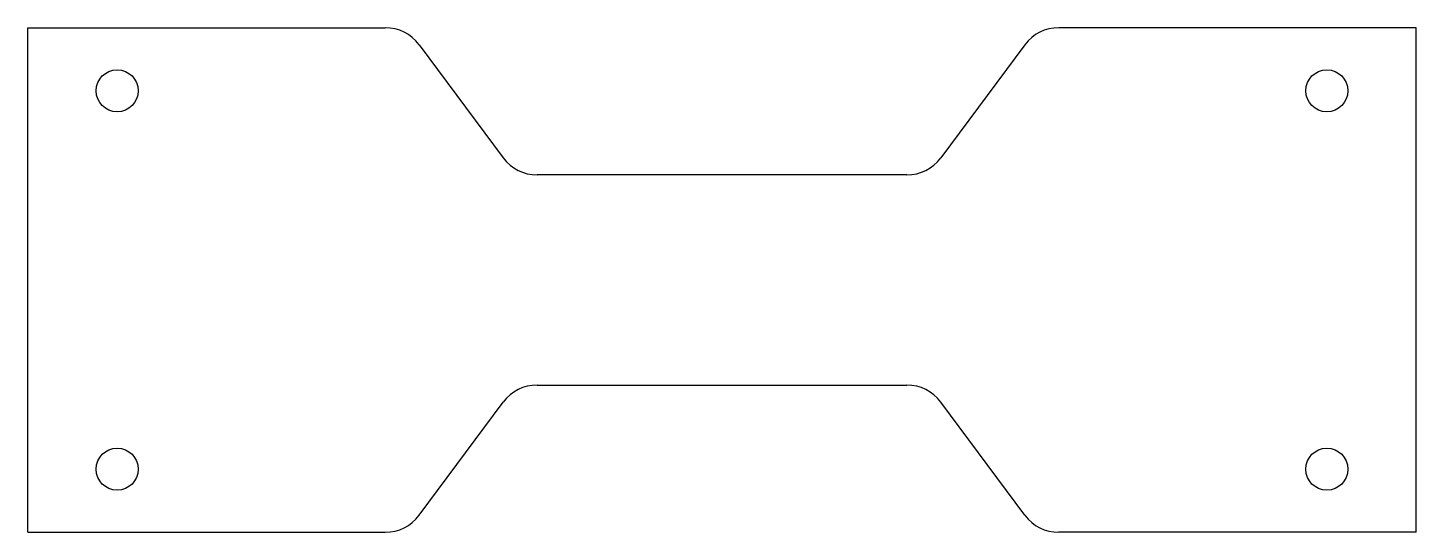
# Model space of a CAD drawing. Extents: x -79.8 to -13.8, y -78.5 to -54.5.
import ezdxf

# ---------------------------------------------------------------- set-up
doc = ezdxf.new("R2010")
doc.units = 0
doc.header["$MEASUREMENT"] = 0
doc.layers.add('VISIBLE', color=7, linetype='CONTINUOUS')

msp = doc.modelspace()

# ---------------------------------------------------------------- linework, layer by layer
at = {"layer": 'VISIBLE'}
for p, q in [((-79.838, -54.465), (-62.843, -54.465)), ((-79.838, -78.465), (-79.838, -54.465)), ((-13.838, -54.465), (-30.832, -54.465)), ((-13.838, -78.465), (-13.838, -54.465)), ((-61.238, -55.272), (-57.234, -60.659)), ((-32.437, -55.272), (-36.441, -60.659)), ((-38.046, -61.465), (-55.629, -61.465)), ((-55.629, -71.465), (-38.046, -71.465)), ((-61.238, -77.659), (-57.234, -72.272)), ((-32.437, -77.659), (-36.441, -72.272)), ((-79.838, -78.465), (-62.843, -78.465)), ((-13.838, -78.465), (-30.832, -78.465))]:
    msp.add_line(p, q, dxfattribs=at)
for centre in [(-75.588, -57.465), (-18.088, -57.465), (-75.588, -75.465), (-18.088, -75.465)]:
    msp.add_circle(centre, 1, dxfattribs=at)
for centre, start, end in [((-62.843, -56.465), 36.62435, 90), ((-30.832, -56.465), 90, 143.37565), ((-55.629, -59.465), 216.62435, 270), ((-38.046, -59.465), 270, 323.37565), ((-55.629, -73.465), 90, 143.37565), ((-38.046, -73.465), 36.62435, 90), ((-62.843, -76.465), 270, 323.37565), ((-30.832, -76.465), 216.62435, 270)]:
    msp.add_arc(centre, 2, start, end, dxfattribs=at)

doc.saveas('drawing.dxf')
